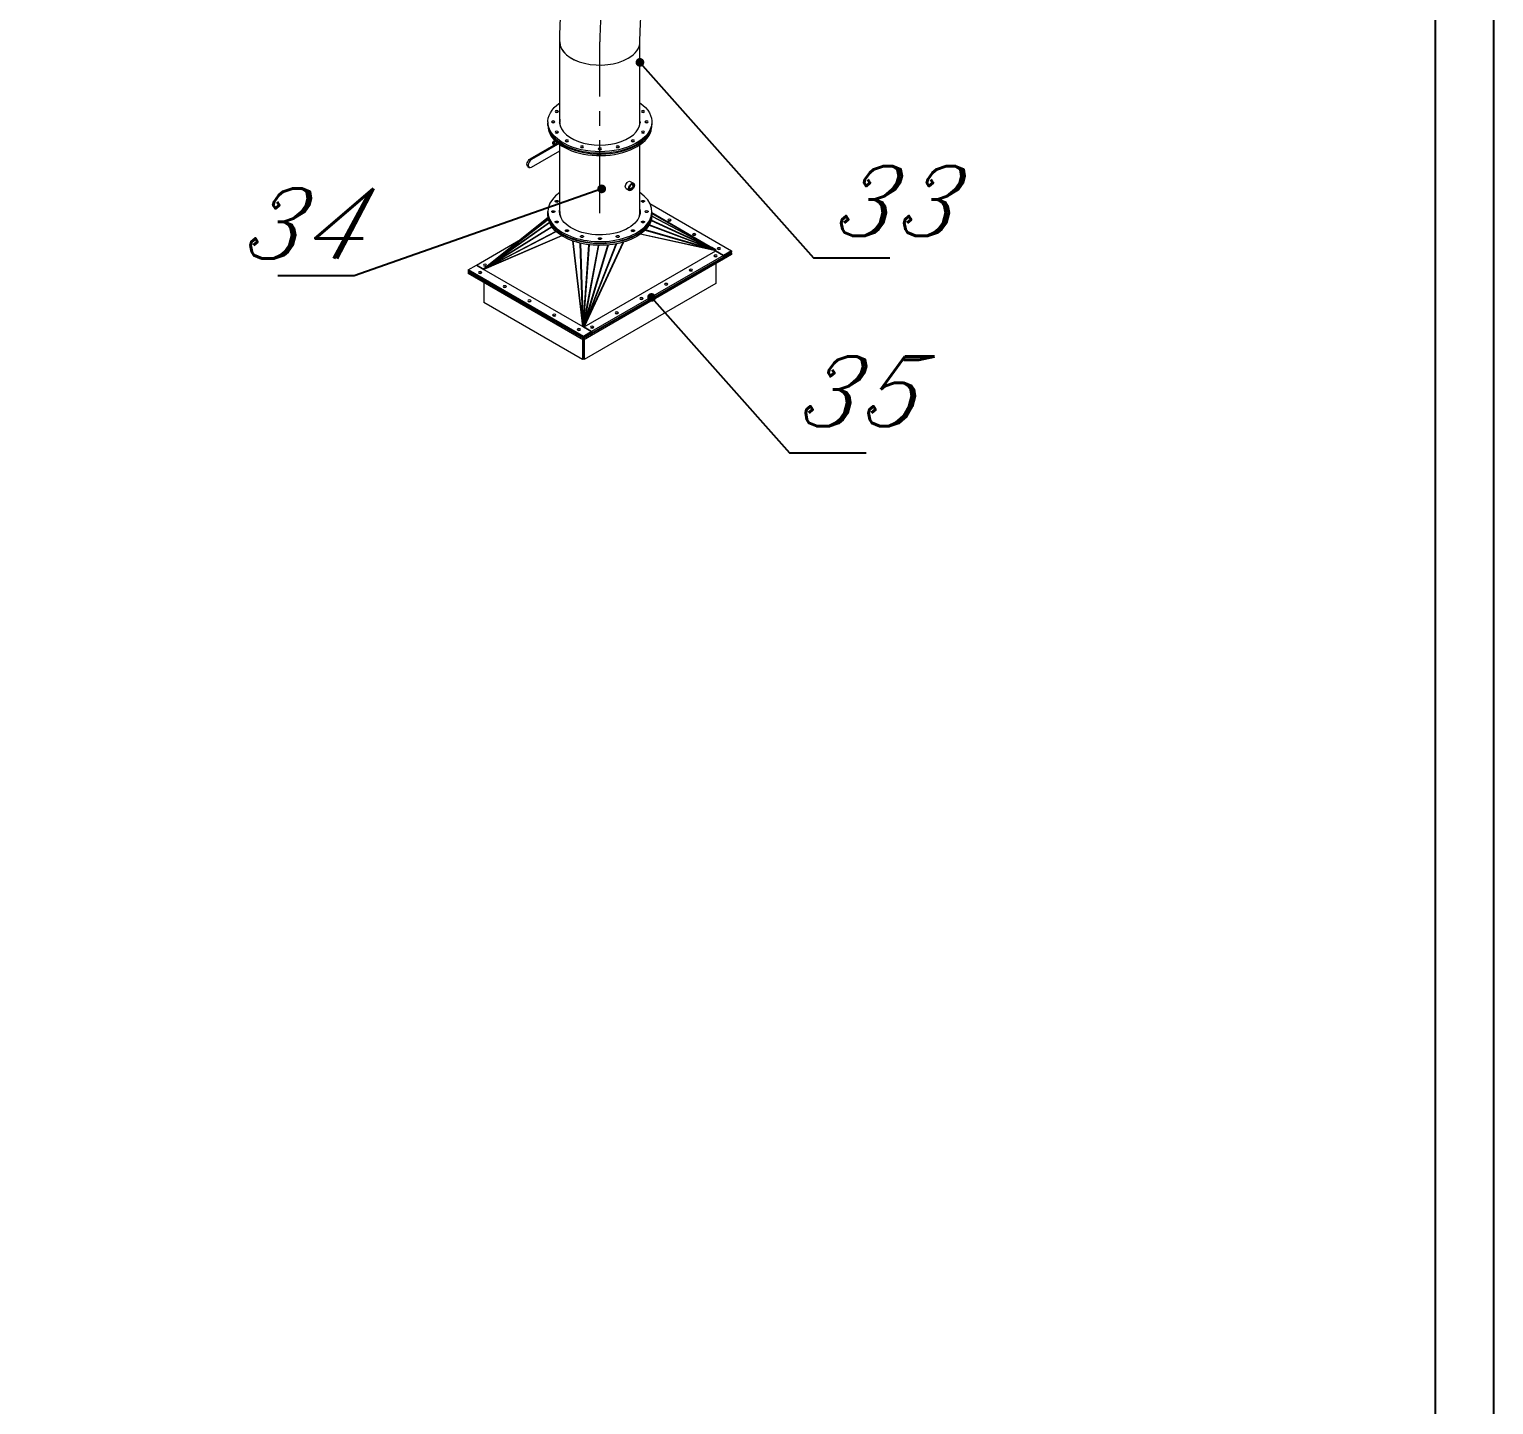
# Model space of a CAD drawing. Header units: inches. Extents: x -350577 to -266477, y -437959 to -377535.
# Drawn here: x -272764 to -266477, y -404171 to -398267 of the extents above; entities that cross this region are included whole.
import ezdxf

# ---------------------------------------------------------------- set-up
doc = ezdxf.new("R2010")
doc.units = ezdxf.units.IN
doc.header["$MEASUREMENT"] = 0
doc.linetypes.add('CENTER', pattern=[2, 1.25, -0.25, 0.25, -0.25])
doc.layers.add('CENTER       (itatec)', color=4, linetype='CENTER', lineweight=9)
doc.layers.add('ORGINAL (itatec)', color=3, linetype='Continuous', lineweight=9)
doc.styles.add('Geniso', font='geniso.shx', dxfattribs={"oblique": 15})
doc.dimstyles.new('scale 1b100', dxfattribs={"dimscale": 100, "dimtxt": 3, "dimasz": 2.5, "dimexe": 1, "dimexo": 1, "dimgap": 1, "dimtad": 1, "dimdec": 0, "dimzin": 0, "dimdsep": 46, "dimtxsty": 'Geniso', "dimcen": 0, "dimclrd": 1, "dimclre": 1, "dimclrt": 7, "dimadec": 0, "dimazin": 0, "dimtfac": 1, "dimtdec": 0, "dimtmove": 0, "dimatfit": 3, "dimfxl": 0.75, "dimtolj": 1, "dimtzin": 0, "dimarcsym": 0})

msp = doc.modelspace()

# ---------------------------------------------------------------- linework, layer by layer
for points in [[(-350576.7, -436934.7), (-266476.7, -436934.7), (-266476.7, -377534.7), (-350576.7, -377534.7)], [(-350326.7, -436684.7), (-266726.7, -436684.7), (-266726.7, -377784.7), (-350326.7, -377784.7)]]:
    msp.add_lwpolyline(points, close=True)
at = {"layer": 'CENTER       (itatec)', "ltscale": 250}
msp.add_lwpolyline([(-270314, -399056), (-270314, -398321.4, -0.028321), (-270303.8, -398142.1), (-270045.1, -395577.8, 0.244939), (-270198.6, -395193.3), (-271385.4, -394165)], format="xyb", dxfattribs=at)
at = {"layer": 'ORGINAL (itatec)', "extrusion": (1.66533e-16, 0.816497, 0.57735)}
for p, q in [((-270486, -398667.4), (-270486, -398321.4)), ((-270142, -398667.4), (-270142, -398321.6)), ((-270537, -398664.1), (-270537, -398670.6)), ((-270537, -398680.4), (-270537, -398673.9)), ((-270091, -398664.1), (-270091, -398670.6)), ((-270091, -398680.4), (-270091, -398673.9)), ((-270612.9, -398823), (-270501.9, -398758.9)), ((-270496.2, -398762.2), (-270607.3, -398826.3)), ((-270516, -398755.8), (-270516, -398756.5)), ((-270513.4, -398761.4), (-270514, -398761.1)), ((-270513.8, -398757.1), (-270513.8, -398757.8)), ((-270511.7, -398762.4), (-270511.7, -398762.4)), ((-270511.5, -398758.4), (-270511.5, -398759.1)), ((-270511.5, -398758.7), (-270511.5, -398758.7)), ((-270510.9, -398756.3), (-270510.9, -398756.3)), ((-270510.9, -398756.3), (-270510.9, -398756.3)), ((-270504.1, -398760.2), (-270510.9, -398756.3)), ((-270509.5, -398744.6), (-270509, -398744.2)), ((-270509.4, -398753.4), (-270509.4, -398753.4)), ((-270507.3, -398745.9), (-270506.7, -398745.5)), ((-270505, -398747.2), (-270504.8, -398747)), ((-270486, -398780.1), (-270486.2, -398780)), ((-270486, -399052.8), (-270486, -398762.4)), ((-270142, -399052.8), (-270142, -398762.4)), ((-270607.3, -398859), (-270486, -398788.9)), ((-270622.9, -398856.7), (-270617.3, -398859.9)), ((-270201.1, -398950.3), (-270187, -398958.5)), ((-270183.6, -398920), (-270169.5, -398928.2)), ((-270180.7, -398951.4), (-270181.3, -398951.8)), ((-270172.5, -398937.2), (-270172.5, -398936.5)), ((-270099.1, -399015.2), (-269748.3, -399217.7)), ((-270536.5, -399074.6), (-270812.1, -399295.4)), ((-270812, -399295.6), (-270536.5, -399074.8)), ((-270535.2, -399082), (-270812, -399295.6)), ((-270811.9, -399295.8), (-270535.2, -399082.4)), ((-270537, -399056), (-270537, -399049.5)), ((-270537, -399059.3), (-270537, -399065.8)), ((-270485, -399064.3), (-270485.1, -399064.4)), ((-270484.9, -399064), (-270485, -399064.3)), ((-270484.8, -399064.5), (-270485, -399064.3)), ((-270485, -399064.8), (-270484.9, -399064.7)), ((-270484.7, -399064.8), (-270484.9, -399064.7)), ((-270484.9, -399064.7), (-270484.3, -399066.9)), ((-270143.3, -399065.1), (-270143, -399064.8)), ((-270143.2, -399064.3), (-270143.1, -399064.3)), ((-270143.1, -399064.3), (-270143.2, -399064.3)), ((-270142.9, -399064.4), (-270143.1, -399064.3)), ((-270143, -399064.8), (-270143, -399064.8)), ((-270143, -399064.8), (-270143, -399064.8)), ((-270094.1, -399087.2), (-269816.1, -399214.6)), ((-269816.2, -399214.1), (-270094, -399086.8)), ((-269816.3, -399213.8), (-270091.1, -399069.2)), ((-270091.1, -399069.6), (-269816.2, -399214.1)), ((-270091, -399056), (-270091, -399049.5)), ((-270091, -399054), (-269816.4, -399213.5)), ((-269816.4, -399213.5), (-270091, -399057.6)), ((-270091, -399057.8), (-269816.3, -399213.8)), ((-270091, -399059.3), (-270091, -399065.8)), ((-270530.5, -399096.6), (-270811.9, -399295.8)), ((-270811.8, -399296.2), (-270530.4, -399096.9)), ((-270520, -399115.2), (-270811.8, -399296.2)), ((-270811.7, -399296.7), (-270519.7, -399115.5)), ((-270502.4, -399134.7), (-270811.7, -399296.7)), ((-270811.6, -399297.4), (-270501.8, -399135.2)), ((-270478.1, -399153), (-270811.6, -399297.4)), ((-270476.9, -399153.8), (-270811.5, -399297.9)), ((-269815.9, -399217.5), (-270141.2, -399147.2)), ((-269815.9, -399216.6), (-270140.2, -399146.5)), ((-270119.3, -399128.6), (-269815.9, -399216.6)), ((-269816, -399215.4), (-270118.4, -399127.7)), ((-270103.1, -399107.7), (-269816, -399215.4)), ((-269816.1, -399214.6), (-270102.8, -399107.1)), ((-270844.3, -399278.9), (-270655.2, -399169.8)), ((-270387.2, -399542.9), (-270430.6, -399175.6)), ((-270430, -399175.8), (-270386.7, -399542.7)), ((-270386.7, -399542.7), (-270398.8, -399184.9)), ((-270397.9, -399185.1), (-270385.8, -399542.6)), ((-270385.8, -399542.6), (-270360.9, -399191.7)), ((-270360.1, -399191.8), (-270385.1, -399542.6)), ((-270385.1, -399542.6), (-270320.2, -399194.5)), ((-270279.9, -399193.1), (-270384.7, -399544.3)), ((-270279.9, -399193.1), (-270384.7, -399544.3)), ((-270319.5, -399194.5), (-270384.7, -399544.3)), ((-270319.5, -399194.5), (-270384.7, -399544.3)), ((-270384.3, -399542.7), (-270280, -399193.1)), ((-270319.4, -399194.5), (-270384.3, -399542.7)), ((-270383.4, -399543), (-270243.5, -399188)), ((-270279, -399193), (-270383.4, -399543)), ((-270382.3, -399543.6), (-270213.8, -399180.8)), ((-270242, -399187.7), (-270382.3, -399543.6)), ((-270212.7, -399180.5), (-270381.6, -399544.1)), ((-270381.6, -399544.1), (-269815.9, -399217.5)), ((-269816.5, -399213.4), (-269832.8, -399203.9)), ((-269783.7, -399238.1), (-269817.7, -399218.5)), ((-269817.7, -399218.5), (-269783.7, -399238.1)), ((-269817.5, -399217.1), (-269815.9, -399216.6)), ((-269817.1, -399216.2), (-269816, -399215.4)), ((-269816.6, -399215.1), (-269816.1, -399214.6)), ((-269816.5, -399213.4), (-269816.5, -399213.4)), ((-269816.5, -399213.6), (-269816.4, -399213.5)), ((-269816.5, -399214), (-269816.3, -399213.8)), ((-269816.4, -399214.5), (-269816.2, -399214.1)), ((-269748.3, -399217.7), (-269783.7, -399238.1)), ((-269748.3, -399217.7), (-269748.3, -399224.2)), ((-270879.7, -399299.3), (-270844.3, -399278.9)), ((-270811.5, -399297.9), (-270844.3, -399278.9)), ((-270844.3, -399278.9), (-270811.5, -399297.9)), ((-269783.7, -399238.1), (-270349.4, -399564.7)), ((-269783.7, -399244.6), (-270349.4, -399571.2)), ((-269783.7, -399247.9), (-270349.4, -399574.5)), ((-269783.7, -399254.4), (-270349.4, -399581)), ((-269815.5, -399272.8), (-269815.5, -399358.5)), ((-269783.7, -399247.9), (-269786.5, -399246.3)), ((-269786.5, -399246.3), (-269783.7, -399247.9)), ((-269748.3, -399224.2), (-269783.7, -399244.6)), ((-269748.3, -399227.5), (-269783.7, -399247.9)), ((-269748.3, -399234), (-269783.7, -399254.4)), ((-269783.7, -399238.1), (-269783.7, -399244.6)), ((-269783.7, -399238.1), (-269783.7, -399244.6)), ((-269783.7, -399247.9), (-269783.7, -399254.4)), ((-269783.7, -399247.9), (-269783.7, -399254.4)), ((-269751.1, -399225.9), (-269748.3, -399227.5)), ((-269748.3, -399227.5), (-269748.3, -399234)), ((-270879.7, -399299.3), (-270879.7, -399305.9)), ((-270384.7, -399585.1), (-270879.7, -399299.3)), ((-270384.7, -399591.7), (-270879.7, -399305.9)), ((-270879.7, -399309.1), (-270876.9, -399307.5)), ((-270879.7, -399309.1), (-270879.7, -399315.7)), ((-270384.7, -399594.9), (-270879.7, -399309.1)), ((-270384.7, -399601.4), (-270879.7, -399315.7)), ((-270812, -399295.5), (-270812.1, -399295.4)), ((-270812, -399295.5), (-270812.1, -399295.6)), ((-270811.9, -399295.8), (-270812.1, -399295.6)), ((-270811.9, -399295.8), (-270812, -399295.6)), ((-270811.7, -399296.1), (-270811.9, -399295.8)), ((-270811.5, -399296.6), (-270811.8, -399296.2)), ((-270811.2, -399297.2), (-270811.7, -399296.7)), ((-270811.1, -399297.8), (-270811.6, -399297.4)), ((-270811.5, -399297.9), (-270387.2, -399542.9)), ((-270812.5, -399354.5), (-270812.5, -399440.2)), ((-269815.5, -399358.5), (-270381.2, -399685.1)), ((-270388.2, -399685.1), (-270812.5, -399440.2)), ((-270384.7, -399544.3), (-270387.2, -399542.9)), ((-270384.7, -399544.3), (-270386.7, -399542.7)), ((-270384.7, -399544.3), (-270385.8, -399542.6)), ((-270384.7, -399544.3), (-270385.1, -399542.6)), ((-270384.7, -399544.3), (-270384.3, -399542.7)), ((-270384.7, -399544.3), (-270383.4, -399543)), ((-270384.7, -399544.3), (-270382.3, -399543.6)), ((-270384.7, -399544.3), (-270381.6, -399544.1)), ((-270384.7, -399544.3), (-270349.4, -399564.7)), ((-270349.4, -399564.7), (-270384.7, -399544.3)), ((-270349.4, -399564.7), (-270384.7, -399585.1)), ((-270349.4, -399571.2), (-270384.7, -399591.7)), ((-270349.4, -399574.5), (-270384.7, -399594.9)), ((-270349.4, -399581), (-270384.7, -399601.4)), ((-270384.7, -399585.1), (-270384.7, -399591.7)), ((-270384.7, -399594.9), (-270384.7, -399601.4)), ((-270352.2, -399572.9), (-270349.4, -399574.5)), ((-270349.4, -399574.5), (-270352.2, -399572.9)), ((-270349.4, -399564.7), (-270349.4, -399571.2)), ((-270349.4, -399564.7), (-270349.4, -399571.2)), ((-270349.4, -399574.5), (-270349.4, -399581)), ((-270349.4, -399574.5), (-270349.4, -399581)), ((-270388.2, -399599.4), (-270388.2, -399685.1)), ((-270384.7, -399601.4), (-270384.7, -399683.1)), ((-270384.7, -399601.4), (-270384.7, -399683.1)), ((-270381.2, -399599.4), (-270381.2, -399685.1)), ((-270384.7, -399683.1), (-270388.2, -399685.1)), ((-270381.2, -399685.1), (-270384.7, -399683.1))]:
    msp.add_line(p, q, dxfattribs=at)
at = {"layer": 'ORGINAL (itatec)'}
for centre, major_axis, ratio, start_param, end_param in [((-270314, -398321.4), (-172, 0), 0.57735, -0.002847, 2.356194), ((-270314, -398321.4), (-172, 0), 0.57735, 0, 2.356194), ((-270314, -398321.4), (172, 0), 0.57735, -0.785398, 0), ((-270310.7, -398323.2), (118.4, -68.3), 0.000001, -0.000001, 0.000005), ((-270499.2, -398626.3), (-7, 0), 0.57735, -2.200636, -0.940957), ((-270314, -398664.1), (-173, 0), 0.57735, -0.107573, 3.249165), ((-270128.8, -398626.3), (-7, 0), 0.57735, -2.200636, -0.940957), ((-270314, -398673.9), (-223, 0), 0.57735, -0.012564, 0.392699), ((-270314, -398680.4), (-223, 0), 0.57735, 0, 0.392699), ((-270314, -398673.9), (223, 0), 0.57735, -2.748894, 0.012801), ((-270314, -398680.4), (223, 0), 0.57735, -2.748894, 0), ((-270514.5, -398670.6), (-7, 0), 0.57735, -2.200636, -0.940957), ((-270499.2, -398714.9), (-7, 0), 0.57735, -2.200636, -0.940957), ((-270314, -398670.6), (-173, 0), 0.57735, -0.107573, -0.032704), ((-270314, -398667.4), (-172, 0), 0.57735, 0, 0.161548), ((-270314, -398677.2), (-172, 0), 0.57735, -0.049312, -0.021424), ((-270314, -398667.4), (172, 0), 0.57735, -0.161548, 0), ((-270314, -398677.2), (172, 0), 0.57735, 0.021483, 0.049391), ((-270314, -398670.6), (173, 0), 0.57735, 0.032704, 0.107573), ((-270128.8, -398714.9), (-7, 0), 0.57735, -2.200636, -0.940957), ((-270113.5, -398670.6), (-7, 0), 0.57735, -2.200636, -0.940957), ((-270507.8, -398753.1), (-4.6, -7.97), 0.57735, -2.504686, -0.249616), ((-270505.6, -398754.4), (-4.6, -7.97), 0.57735, -2.408199, -0.402285), ((-270455.8, -398752.5), (-7, 0), 0.57735, -2.200636, -0.940957), ((-270390.7, -398777.6), (-7, 0), 0.57735, -2.200636, -0.940957), ((-270237.3, -398777.6), (-7, 0), 0.57735, -2.200636, -0.940957), ((-270172.2, -398752.5), (-7, 0), 0.57735, -2.200636, -0.940957), ((-270607.3, -398842.6), (-10, -17.3), 0.57735, -2.356194, 0.785398), ((-270314, -398786.4), (-7, 0), 0.57735, -2.200636, -0.940957), ((-270314, -399049.5), (-223, 0), 0.57735, -0.689914, 0.392699), ((-270314, -399049.5), (-223, 0), 0.57735, 0.392699, 3.831507), ((-270178.2, -398943.3), (8.7, 15.2), 0.57735, -5.497787, 0.785398), ((-270499.2, -399005.2), (-7, 0), 0.57735, -2.748893571891204, 3.534291735288383), ((-270128.8, -399005.2), (-7, 0), 0.57735, -2.748893571891468, 3.534291735288118), ((-270314, -399056), (-223, 0), 0.57735, 0, 0.392699), ((-270514.5, -399049.5), (-7, 0), 0.57735, -2.748893571891108, 3.534291735288478), ((-270314, -399056), (-223, 0), 0.57735, 0.392699, 3.141593), ((-270499.2, -399093.8), (-7, 0), 0.57735, -2.748893571891228, 3.534291735288358), ((-270314, -399059.3), (-173, 0), 0.57735, -0.107573, -0.049068), ((-270314, -399065.8), (-173, 0), 0.57735, -0.109683, -0.081838), ((-270314, -399052.8), (-172, 0), 0.57735, 0, 0.161548), ((-270314, -399052.8), (172, 0), 0.57735, -0.161548, 0), ((-270314, -399059.3), (173, 0), 0.57735, 0.049068, 0.107573), ((-270314, -399065.8), (173, 0), 0.57735, 0.081838, 0.109683), ((-270128.8, -399093.8), (-7, 0), 0.57735, -2.748893571891204, 3.534291735288383), ((-270113.5, -399049.5), (-7, 0), 0.57735, -2.748893571891373, 3.534291735288213), ((-270015.2, -399092.6), (-7, 0), 0.57735, -2.200636, -0.940957), ((-270455.8, -399131.4), (-7, 0), 0.57735, -2.748893571891613, 3.534291735287973), ((-270390.7, -399156.4), (-7, 0), 0.57735, -2.748893571891323, 3.534291735288263), ((-270237.3, -399156.4), (-7, 0), 0.57735, -2.748893571891204, 3.534291735288383), ((-270172.2, -399131.4), (-7, 0), 0.57735, -2.748893571891348, 3.534291735288238), ((-269909.2, -399153.8), (-7, 0), 0.57735, -2.200636, -0.940957), ((-270314, -399165.3), (-7, 0), 0.57735, -2.748893571891468, 3.534291735288118), ((-269803.1, -399215), (-7, 0), 0.57735, -2.200636, -0.940957), ((-270807.2, -399286.5), (-7, 0), 0.57735, -2.200636, -0.940957), ((-269817.3, -399245.7), (-7, 0), 0.57735, -2.200636, -0.940957), ((-270828.4, -399317.1), (-7, 0), 0.57735, -2.200636, -0.940957), ((-269923.3, -399306.9), (-7, 0), 0.57735, -2.200636, -0.940957), ((-270722.4, -399378.3), (-7, 0), 0.57735, -2.200636, -0.940957), ((-270029.4, -399368.1), (-7, 0), 0.57735, -2.200636, -0.940957), ((-270616.3, -399439.6), (-7, 0), 0.57735, -2.200636, -0.940957), ((-270135.5, -399429.4), (-7, 0), 0.57735, -2.200636, -0.940957), ((-270510.2, -399500.8), (-7, 0), 0.57735, -2.200636, -0.940957), ((-270241.5, -399490.6), (-7, 0), 0.57735, -2.200636, -0.940957), ((-270404.2, -399562.1), (-7, 0), 0.57735, -2.200636, -0.940957), ((-270347.6, -399551.8), (-7, 0), 0.57735, -2.200636, -0.940957)]:
    msp.add_ellipse(centre, major_axis=major_axis, ratio=ratio, start_param=start_param, end_param=end_param, dxfattribs=at)
at = {"layer": 'ORGINAL (itatec)', "extrusion": (-3.22984e-19, -5.55112e-17, -1)}
msp.add_ellipse((-270314, -398664.1), major_axis=(223, 0), ratio=0.57735, start_param=-0.689914, end_param=3.831507, dxfattribs=at)
at = {"layer": 'ORGINAL (itatec)', "extrusion": (-5.98684e-17, -5.55112e-17, -1)}
for centre in [(-270499.2, -398619.8), (-270237.3, -398771.1)]:
    msp.add_ellipse(centre, major_axis=(7, 0), ratio=0.57735, start_param=-5.497787, end_param=0.785398, dxfattribs=at)
at = {"layer": 'ORGINAL (itatec)', "extrusion": (1.39567e-17, 1.66533e-16, -1)}
for centre in [(-270128.8, -398619.8), (-270514.5, -398664.1), (-270499.2, -398708.4), (-270128.8, -398708.4), (-270113.5, -398664.1), (-270455.8, -398746), (-270390.7, -398771.1), (-270314, -398779.9)]:
    msp.add_ellipse(centre, major_axis=(7, 0), ratio=0.57735, start_param=-5.497787, end_param=0.785398, dxfattribs=at)
at = {"layer": 'ORGINAL (itatec)', "extrusion": (9.36803e-17, -5.55112e-17, -1)}
for centre in [(-270314, -398670.6), (-270314, -399065.8)]:
    msp.add_ellipse(centre, major_axis=(223, 0), ratio=0.57735, start_param=0, end_param=3.141593, dxfattribs=at)
at = {"layer": 'ORGINAL (itatec)', "extrusion": (-1.09503e-16, 1.66533e-16, -1)}
msp.add_ellipse((-270314, -398673.9), major_axis=(-173, 0), ratio=0.57735, start_param=0.049026, end_param=0.107536, dxfattribs=at)
at = {"layer": 'ORGINAL (itatec)', "extrusion": (-5.31854e-17, -1.66533e-16, -1)}
msp.add_ellipse((-270314, -398680.4), major_axis=(-173, 0), ratio=0.57735, start_param=0.081812, end_param=0.109653, dxfattribs=at)
at = {"layer": 'ORGINAL (itatec)', "extrusion": (4.8945e-17, 1.66533e-16, -1)}
msp.add_ellipse((-270314, -398673.9), major_axis=(173, 0), ratio=0.57735, start_param=-0.107609, end_param=-0.049105, dxfattribs=at)
at = {"layer": 'ORGINAL (itatec)', "extrusion": (-7.39335e-17, 1.66533e-16, -1)}
msp.add_ellipse((-270314, -398680.4), major_axis=(173, 0), ratio=0.57735, start_param=-0.109712, end_param=-0.081859, dxfattribs=at)
at = {"layer": 'ORGINAL (itatec)', "extrusion": (-4.0637e-17, 1.51659e-16, -1)}
msp.add_ellipse((-270509, -398752.4), major_axis=(-5, -8.66), ratio=0.57735, start_param=0, end_param=2.475827, dxfattribs=at)
at = {"layer": 'ORGINAL (itatec)', "extrusion": (1.11556e-17, 1.85856e-16, -1)}
msp.add_ellipse((-270508.4, -398752.7), major_axis=(-5, -8.66), ratio=0.57735, start_param=-0.168937, end_param=2.451987, dxfattribs=at)
at = {"layer": 'ORGINAL (itatec)', "extrusion": (-8.49925e-17, 2.41367e-16, -1)}
msp.add_ellipse((-270509.5, -398752.1), major_axis=(4.6, 7.97), ratio=0.57735, start_param=-2.356194, end_param=-0.785398, dxfattribs=at)
at = {"layer": 'ORGINAL (itatec)', "extrusion": (-1.36785e-16, 2.0717e-16, -1)}
msp.add_ellipse((-270506.7, -398753.7), major_axis=(-5, -8.66), ratio=0.57735, start_param=0, end_param=2.385099, dxfattribs=at)
at = {"layer": 'ORGINAL (itatec)', "extrusion": (-6.09555e-17, 2.27489e-16, -1)}
msp.add_ellipse((-270507.3, -398753.4), major_axis=(4.6, 7.97), ratio=0.57735, start_param=-2.356194, end_param=-0.785398, dxfattribs=at)
at = {"layer": 'ORGINAL (itatec)', "extrusion": (-1.12748e-16, 1.93293e-16, -1)}
for centre, major_axis, start_param, end_param in [((-270506.2, -398754), (-5, -8.66), 0.111479, 2.364193), ((-270501.2, -398756.9), (7.7, 13.3), -2.020832, -2.020775)]:
    msp.add_ellipse(centre, major_axis=major_axis, ratio=0.57735, start_param=start_param, end_param=end_param, dxfattribs=at)
at = {"layer": 'ORGINAL (itatec)', "extrusion": (-1.81141e-16, 2.96878e-16, -1)}
msp.add_ellipse((-270504.5, -398755), major_axis=(5, 8.66), ratio=0.57735, start_param=-2.393428, end_param=-0.836459, dxfattribs=at)
at = {"layer": 'ORGINAL (itatec)', "extrusion": (-1.97741e-16, 4.34659e-16, -1)}
msp.add_ellipse((-270505, -398754.7), major_axis=(4.6, 7.97), ratio=0.57735, start_param=-2.356194, end_param=-0.785398, dxfattribs=at)
at = {"layer": 'ORGINAL (itatec)', "extrusion": (-7.75554e-17, 3.6527e-16, -1)}
msp.add_ellipse((-270503.9, -398755.3), major_axis=(5, 8.66), ratio=0.57735, start_param=-1.708874, end_param=-1.054852, dxfattribs=at)
at = {"layer": 'ORGINAL (itatec)', "extrusion": (-1.60822e-16, 2.21048e-16, -1)}
msp.add_ellipse((-270501.2, -398756.9), major_axis=(7.7, 13.3), ratio=0.57735, start_param=-1.64445, end_param=-1.64436, dxfattribs=at)
at = {"layer": 'ORGINAL (itatec)', "extrusion": (-1.84859e-16, 2.34926e-16, -1)}
msp.add_ellipse((-270501.9, -398754.9), major_axis=(-2.5, -4.33), ratio=0.57735, start_param=-2.341463, end_param=-0.785398, dxfattribs=at)
at = {"layer": 'ORGINAL (itatec)', "extrusion": (-1.29348e-16, 3.31074e-16, -1)}
msp.add_ellipse((-270496.2, -398758.1), major_axis=(-2.5, -4.33), ratio=0.57735, start_param=-2.064497, end_param=-0.785398, dxfattribs=at)
at = {"layer": 'ORGINAL (itatec)', "extrusion": (1.39567e-17, -2.77556e-16, -1)}
for centre in [(-270172.2, -398746), (-270015.2, -399086), (-269909.2, -399147.3), (-269803.1, -399208.5), (-270807.2, -399280), (-269817.3, -399239.1), (-270828.4, -399310.6), (-269923.3, -399300.4), (-270722.4, -399371.8), (-270029.4, -399361.6), (-270616.3, -399433), (-270135.5, -399422.8), (-270510.2, -399494.3), (-270241.5, -399484.1), (-270404.2, -399555.5), (-270347.6, -399545.3)]:
    msp.add_ellipse(centre, major_axis=(7, 0), ratio=0.57735, start_param=-5.497787, end_param=0.785398, dxfattribs=at)
at = {"layer": 'ORGINAL (itatec)', "extrusion": (-3.69184e-17, 2.13611e-16, -1)}
msp.add_ellipse((-270612.9, -398839.4), major_axis=(-10, -17.3), ratio=0.57735, start_param=0, end_param=2.356194, dxfattribs=at)
at = {"layer": 'ORGINAL (itatec)', "extrusion": (1.07304e-16, 1.30344e-16, -1)}
msp.add_ellipse((-270192.4, -398935.2), major_axis=(-8.7, -15.2), ratio=0.57735, start_param=0, end_param=2.259721, dxfattribs=at)
at = {"layer": 'ORGINAL (itatec)', "extrusion": (-2.05178e-16, 3.10756e-16, -1)}
msp.add_ellipse((-270192.4, -398935.2), major_axis=(8.7, 15.2), ratio=0.57735, start_param=-0.688924, end_param=0, dxfattribs=at)
at = {"layer": 'ORGINAL (itatec)', "extrusion": (-2.7357e-16, 4.14341e-16, -1)}
msp.add_ellipse((-270178.2, -398943.3), major_axis=(-6.3, -10.8), ratio=0.57735, start_param=-3.926991, end_param=2.356194, dxfattribs=at)
at = {"layer": 'ORGINAL (itatec)', "extrusion": (-2.49533e-16, 4.00463e-16, -1)}
msp.add_ellipse((-270180.7, -398941.9), major_axis=(-5.8, -10.1), ratio=0.57735, start_param=-0.785398, end_param=-0.036856, dxfattribs=at)
at = {"layer": 'ORGINAL (itatec)', "extrusion": (-1.0903e-16, 2.55245e-16, -1)}
msp.add_ellipse((-270181.3, -398941.6), major_axis=(-6.3, -10.8), ratio=0.57735, start_param=-0.785398, end_param=-0.247172, dxfattribs=at)
at = {"layer": 'ORGINAL (itatec)', "extrusion": (-3.31999e-17, 2.75563e-16, -1)}
msp.add_ellipse((-270180.7, -398941.9), major_axis=(5.8, 10.1), ratio=0.57735, start_param=0.036856, end_param=2.356194, dxfattribs=at)
at = {"layer": 'ORGINAL (itatec)', "extrusion": (-2.29215e-16, 3.24633e-16, -1)}
msp.add_ellipse((-270181.3, -398941.6), major_axis=(6.3, 10.8), ratio=0.57735, start_param=0.247172, end_param=0.785398, dxfattribs=at)
at = {"layer": 'ORGINAL (itatec)', "extrusion": (-8.05743e-17, 5.55112e-17, -1)}
for centre in [(-270499.2, -399011.7), (-270128.8, -399011.7), (-270172.2, -399137.9), (-270128.8, -399100.3), (-270390.7, -399163)]:
    msp.add_ellipse(centre, major_axis=(7, 0), ratio=0.57735, start_param=-2.200636, end_param=-0.940957, dxfattribs=at)
at = {"layer": 'ORGINAL (itatec)', "extrusion": (4.59901e-18, 5.55112e-17, -1)}
msp.add_ellipse((-270314, -399059.3), major_axis=(223, 0), ratio=0.57735, start_param=-0.012684, end_param=3.154277, dxfattribs=at)
at = {"layer": 'ORGINAL (itatec)', "extrusion": (-1.00027e-16, -5.55112e-17, -1)}
for centre in [(-270514.5, -399056), (-270113.5, -399056), (-270237.3, -399163)]:
    msp.add_ellipse(centre, major_axis=(7, 0), ratio=0.57735, start_param=-2.200636, end_param=-0.940957, dxfattribs=at)
at = {"layer": 'ORGINAL (itatec)', "extrusion": (-8.07433e-17, -5.55112e-17, -1)}
msp.add_ellipse((-270314, -399049.5), major_axis=(-173, 0), ratio=0.57735, start_param=-0.392699, end_param=0.107573, dxfattribs=at)
at = {"layer": 'ORGINAL (itatec)', "extrusion": (-2.375e-17, -2.10607e-29, -1)}
msp.add_ellipse((-270314, -399056), major_axis=(-173, 0), ratio=0.57735, start_param=0.032704, end_param=0.107573, dxfattribs=at)
at = {"layer": 'ORGINAL (itatec)', "extrusion": (1.03372e-17, 9.16778e-30, -1)}
msp.add_ellipse((-270314, -399049.5), major_axis=(173, 0), ratio=0.57735, start_param=-0.107573, end_param=2.748894, dxfattribs=at)
at = {"layer": 'ORGINAL (itatec)', "extrusion": (-8.66714e-17, -1.11022e-16, -1)}
msp.add_ellipse((-270314, -399056), major_axis=(173, 0), ratio=0.57735, start_param=-0.107573, end_param=-0.032704, dxfattribs=at)
at = {"layer": 'ORGINAL (itatec)', "extrusion": (-6.28297e-17, 2.22045e-16, -1)}
msp.add_ellipse((-270499.2, -399100.3), major_axis=(7, 0), ratio=0.57735, start_param=-2.200636, end_param=-0.940957, dxfattribs=at)
at = {"layer": 'ORGINAL (itatec)', "extrusion": (2.874e-17, 1.11022e-16, -1)}
msp.add_ellipse((-270455.8, -399137.9), major_axis=(7, 0), ratio=0.57735, start_param=-2.200636, end_param=-0.940957, dxfattribs=at)
at = {"layer": 'ORGINAL (itatec)', "extrusion": (-1.00596e-16, -1.66533e-16, -1)}
msp.add_ellipse((-270314, -399171.8), major_axis=(7, 0), ratio=0.57735, start_param=-2.200636, end_param=-0.940957, dxfattribs=at)
at = {"layer": 'ORGINAL (itatec)'}
for points, knots in [([(-270486, -398321.4), (-270486, -398309.6), (-270485.9, -398297.7), (-270485.3, -398273.4), (-270484.9, -398261.1), (-270483.8, -398236.1), (-270483.1, -398223.5), (-270481.4, -398197.9), (-270480.5, -398185), (-270479.3, -398171.3), (-270479.3, -398170.7), (-270479.2, -398170.1)], [4.712389, 4.712389, 4.712389, 4.712389, 4.7896457, 4.7896457, 4.8669025, 4.8669025, 4.9441592, 4.9441592, 5.021416, 5.021416, 5.0251005, 5.0251005, 5.0251005, 5.0251005]), ([(-270142, -398321.4), (-270142, -398312.4), (-270141.9, -398303.1), (-270141.4, -398284), (-270141.1, -398274.1), (-270140.2, -398253.8), (-270139.6, -398243.4), (-270138.4, -398223.5), (-270137.7, -398214), (-270136.9, -398204.4)], [4.712389, 4.712389, 4.712389, 4.712389, 4.7896457, 4.7896457, 4.8669025, 4.8669025, 4.9441592, 4.9441592, 5.012023, 5.012023, 5.012023, 5.012023]), ([(-270511.5, -398758.7), (-270511.5, -398758.8), (-270511.5, -398758.9), (-270511.6, -398759.6), (-270511.6, -398760.2), (-270511.7, -398761.5), (-270511.7, -398762.1), (-270511.7, -398763.3), (-270511.7, -398763.9), (-270511.6, -398764.5), (-270511.6, -398764.6), (-270511.6, -398764.6)], [34.251004, 34.251004, 34.251004, 34.251004, 34.81835, 34.81835, 37.754399, 37.754399, 40.690448, 40.690448, 43.626497, 43.626497, 43.641407, 43.641407, 43.641407, 43.641407]), ([(-270510.9, -398756.3), (-270511, -398756.6), (-270511.1, -398757), (-270511.3, -398757.8), (-270511.4, -398758.2), (-270511.5, -398758.7)], [70.557899, 70.557899, 70.557899, 70.557899, 72.575316, 72.575316, 74.944102, 74.944102, 74.944102, 74.944102]), ([(-270509.4, -398753.4), (-270509.7, -398754), (-270510, -398754.5), (-270510.5, -398755.4), (-270510.7, -398755.9), (-270510.9, -398756.3)], [6.439672, 6.439672, 6.439672, 6.439672, 8.808459, 8.808459, 10.825875, 10.825875, 10.825875, 10.825875]), ([(-270510.7, -398756), (-270510.8, -398756), (-270510.8, -398756.1), (-270510.8, -398756.1), (-270510.8, -398756.2), (-270510.8, -398756.2), (-270510.8, -398756.3), (-270510.9, -398756.3), (-270510.9, -398756.4), (-270510.9, -398756.4), (-270510.9, -398756.5), (-270510.9, -398756.5)], [2.5996621, 2.5996621, 2.5996621, 2.5996621, 2.60647722, 2.60647722, 2.61329235, 2.61329235, 2.62010748, 2.62010748, 2.6269226, 2.6269226, 2.63373773, 2.63373773, 2.63373773, 2.63373773]), ([(-270504.7, -398747.2), (-270504.8, -398747.4), (-270505, -398747.6), (-270505.6, -398748.3), (-270506.1, -398748.9), (-270507, -398750), (-270507.5, -398750.6), (-270508.3, -398751.8), (-270508.8, -398752.4), (-270509.3, -398753.2), (-270509.3, -398753.3), (-270509.4, -398753.4)], [36.834839, 36.834839, 36.834839, 36.834839, 37.754399, 37.754399, 40.690448, 40.690448, 43.626497, 43.626497, 46.562546, 46.562546, 47.129892, 47.129892, 47.129892, 47.129892]), ([(-270501.2, -398758.2), (-270501.1, -398758.1), (-270501, -398758), (-270500.4, -398757.4), (-270499.9, -398756.9), (-270499.4, -398756.3)], [34.251004, 34.251004, 34.251004, 34.251004, 34.81835, 34.81835, 37.47531, 37.47531, 37.47531, 37.47531])]:
    msp.add_open_spline(points, degree=3, knots=knots, dxfattribs=at)
msp.add_open_spline([(-270502.1, -398759), (-270501.8, -398758.8), (-270501.5, -398758.5), (-270501.2, -398758.2)], degree=3, dxfattribs=at)

# ---------------------------------------------------------------- texts
at = {"layer": 'ORGINAL (itatec)', "color": 7, "char_height": 300, "attachment_point": 5, "style": 'Geniso'}
for s, insert in [('{\\Fitalic|c0;33}', (-269048.5, -399004.3)), ('{\\Fitalic|c0;34}', (-271584.6, -399100.3)), ('{\\Fitalic|c0;35}', (-269201.5, -399821))]:
    msp.add_mtext(s, dxfattribs=dict(at, insert=insert))

# ---------------------------------------------------------------- leaders
at = {"layer": 'ORGINAL (itatec)'}
for points in [[(-270142, -398409.1), (-269397.3, -399247.8), (-269068.7, -399247.8)], [(-270306.2, -398952), (-271368.4, -399325.3), (-271697, -399325.3)], [(-270092.2, -399418.1), (-269499.9, -400085.6), (-269171.2, -400085.6)]]:
    msp.add_leader(points, dimstyle='scale 1b100', override={"dimasz": 1.5, "dimldrblk": 'DotSmall'}, dxfattribs=at)

doc.saveas('drawing.dxf')
